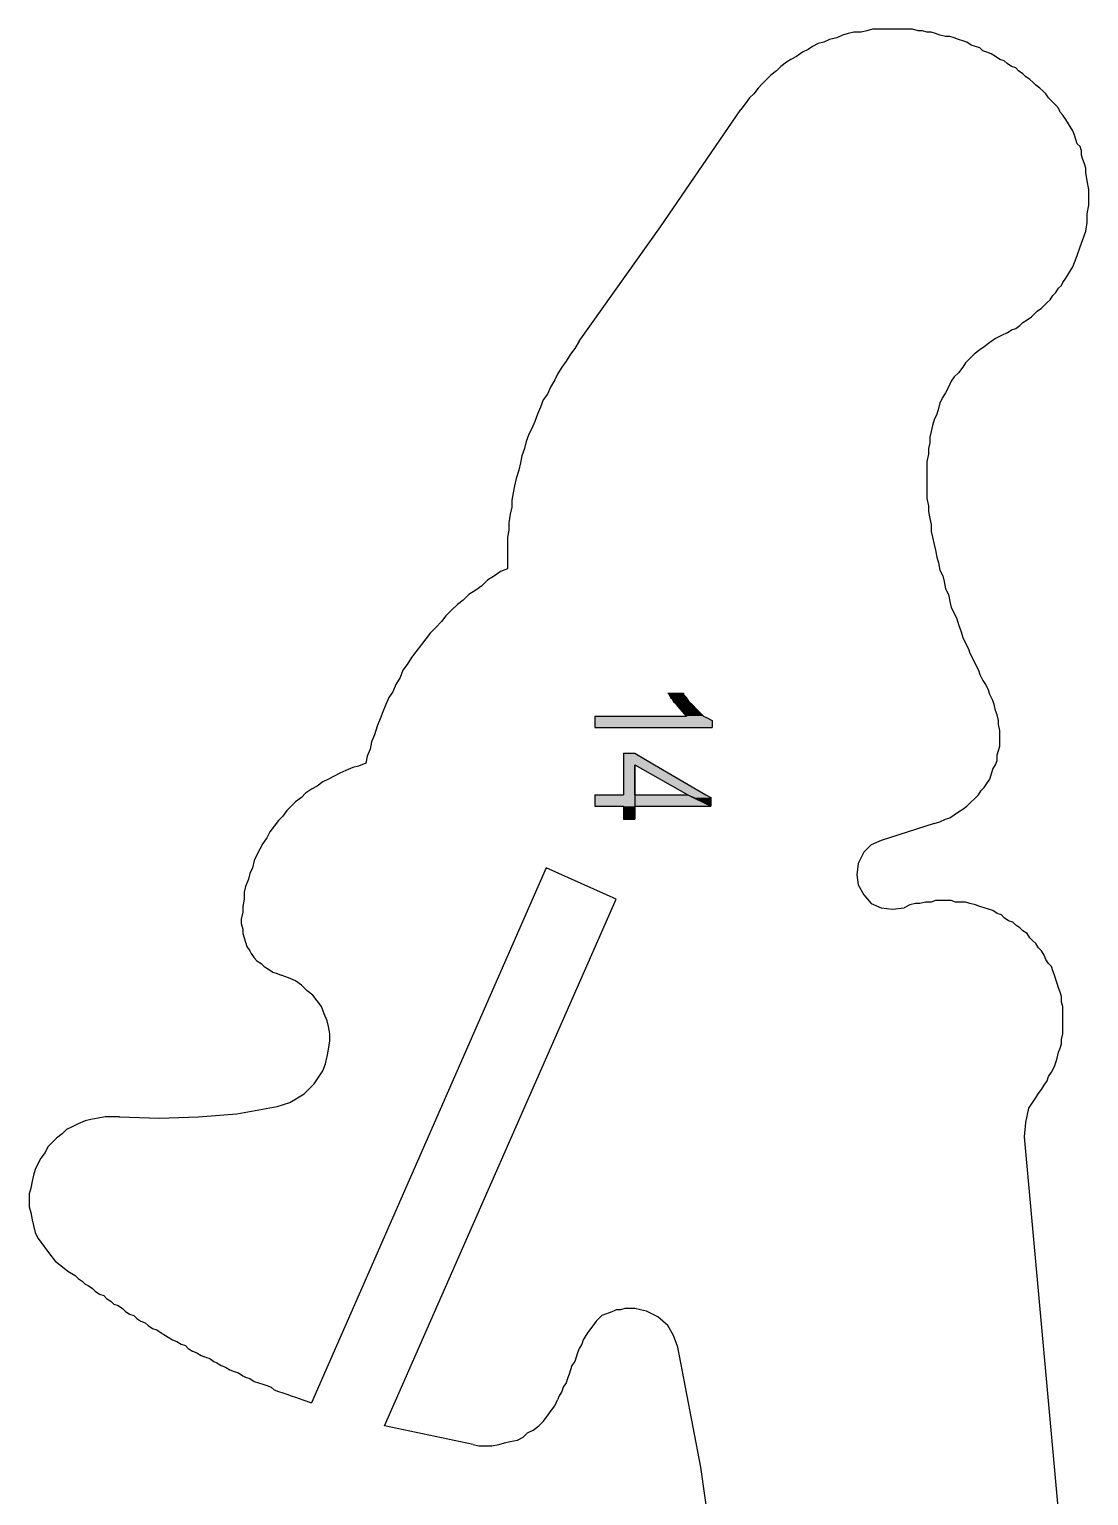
# Model space of a CAD drawing. Extents: x -1063 to 1100, y -467 to 441.
# Drawn here: x -660.5 to -537.2, y 254.1 to 424.9 of the extents above; entities that cross this region are included whole.
import ezdxf

# ---------------------------------------------------------------- set-up
doc = ezdxf.new("R2010")
doc.units = 0
doc.layers.add('H', color=7, linetype='CONTINUOUS')
doc.layers.add('P', color=250, linetype='CONTINUOUS')

# ---------------------------------------------------------------- blocks, each defined once
blk = doc.blocks.new('*U206')
at = {"layer": 'H', "color": 0, "linetype": 'CONTINUOUS'}
for p, q in [((-586.18, 347.59), (-584.35, 347.59)), ((-586.18, 347.59), (-586.02, 347.43)), ((-586.02, 347.43), (-585.85, 347.09)), ((-585.85, 347.09), (-585.68, 346.93)), ((-585.68, 346.93), (-585.52, 346.59)), ((-584.35, 347.59), (-584.35, 347.43)), ((-584.35, 347.43), (-584.02, 347.09)), ((-584.02, 347.09), (-584.02, 346.93)), ((-584.02, 346.93), (-584.02, 346.59)), ((-585.52, 346.59), (-585.18, 346.26)), ((-584.02, 344.93), (-585.18, 346.26)), ((-584.02, 346.59), (-584.02, 346.26)), ((-584.02, 346.26), (-584.02, 344.93))]:
    blk.add_line(p, q, dxfattribs=at)
for points in [[(-586.18, 347.59), (-586.18, 347.59), (-584.35, 347.59)], [(-586.18, 347.59), (-586.02, 347.43), (-584.35, 347.43)], [(-586.02, 347.43), (-585.85, 347.09), (-584.02, 347.09)], [(-585.85, 347.09), (-585.68, 346.93), (-584.02, 346.93)], [(-585.68, 346.93), (-585.52, 346.59), (-584.02, 346.59)], [(-585.52, 346.59), (-585.18, 346.26), (-584.02, 346.26)]]:
    blk.add_solid(points, dxfattribs=at)
at = {"layer": 'H', "color": 0, "linetype": 'CONTINUOUS', "extrusion": (0, 0, -1)}
for points in [[(586.18, 347.59), (584.35, 347.59), (584.35, 347.43)], [(586.02, 347.43), (584.35, 347.43), (584.02, 347.09)], [(585.85, 347.09), (584.02, 347.09), (584.02, 346.93)], [(585.68, 346.93), (584.02, 346.93), (584.02, 346.59)], [(585.52, 346.59), (584.02, 346.59), (584.02, 346.26)], [(585.18, 346.26), (584.02, 346.26), (584.02, 344.93)]]:
    blk.add_solid(points, dxfattribs=at)
blk = doc.blocks.new('*U207')
at = {"layer": 'H', "color": 0, "linetype": 'CONTINUOUS'}
for p, q in [((-584.02, 347.09), (-584.02, 346.59)), ((-583.68, 346.59), (-584.02, 347.09)), ((-584.02, 346.59), (-584.02, 346.26)), ((-584.02, 346.26), (-584.02, 345.59)), ((-584.02, 345.59), (-584.02, 344.93)), ((-583.68, 346.59), (-583.35, 346.26)), ((-583.35, 346.26), (-582.68, 345.59)), ((-582.68, 345.59), (-582.02, 344.93)), ((-594.68, 344.93), (-584.02, 344.93)), ((-594.68, 344.93), (-594.68, 344.76)), ((-594.68, 344.76), (-594.68, 344.43)), ((-594.68, 344.43), (-594.68, 343.59)), ((-594.68, 343.59), (-581.02, 343.59)), ((-582.02, 344.93), (-581.68, 344.76)), ((-581.68, 344.76), (-581.02, 344.43)), ((-581.02, 344.43), (-581.02, 343.59))]:
    blk.add_line(p, q, dxfattribs=at)
for points in [[(-584.02, 347.09), (-584.02, 346.59), (-583.68, 346.59)], [(-584.02, 346.59), (-584.02, 346.26), (-583.35, 346.26)], [(-584.02, 346.26), (-584.02, 345.59), (-582.68, 345.59)], [(-584.02, 345.59), (-584.02, 344.93), (-582.02, 344.93)], [(-594.68, 344.93), (-594.68, 344.93), (-584.02, 344.93)], [(-594.68, 344.93), (-594.68, 344.76), (-581.68, 344.76)], [(-594.68, 344.76), (-594.68, 344.43), (-581.02, 344.43)], [(-594.68, 344.43), (-594.68, 343.59), (-581.02, 343.59)], [(-594.68, 343.59), (-594.68, 343.59), (-581.02, 343.59)]]:
    blk.add_solid(points, dxfattribs=at)
at = {"layer": 'H', "color": 0, "linetype": 'CONTINUOUS', "extrusion": (0, 0, -1)}
for points in [[(584.02, 346.59), (583.68, 346.59), (583.35, 346.26)], [(584.02, 346.26), (583.35, 346.26), (582.68, 345.59)], [(584.02, 345.59), (582.68, 345.59), (582.02, 344.93)], [(594.68, 344.93), (582.02, 344.93), (581.68, 344.76)], [(594.68, 344.76), (581.68, 344.76), (581.02, 344.43)], [(594.68, 344.43), (581.02, 344.43), (581.02, 343.59)]]:
    blk.add_solid(points, dxfattribs=at)
blk = doc.blocks.new('*U208')
at = {"layer": 'H', "color": 0, "linetype": 'CONTINUOUS'}
for p, q in [((-591.35, 340.59), (-590.02, 340.59)), ((-591.35, 340.59), (-591.35, 339.26)), ((-590.02, 340.59), (-587.74, 339.26)), ((-591.35, 339.26), (-591.35, 335.76)), ((-590.02, 339.26), (-590.02, 335.76)), ((-590.02, 339.26), (-583.85, 335.76)), ((-587.74, 339.26), (-581.75, 335.76)), ((-594.68, 335.76), (-591.35, 335.76)), ((-594.68, 335.76), (-594.68, 335.43)), ((-594.68, 335.43), (-594.68, 334.43)), ((-590.02, 335.76), (-590.02, 335.43)), ((-590.02, 335.43), (-590.02, 334.43)), ((-583.85, 335.76), (-583.18, 335.43)), ((-581.18, 334.43), (-583.18, 335.43)), ((-581.75, 335.76), (-581.18, 335.43)), ((-581.18, 335.43), (-581.18, 334.43)), ((-594.68, 334.43), (-591.35, 334.43)), ((-591.35, 334.43), (-591.35, 332.93)), ((-590.02, 334.43), (-590.02, 332.93)), ((-591.35, 332.93), (-590.02, 332.93))]:
    blk.add_line(p, q, dxfattribs=at)
for points in [[(-591.35, 340.59), (-591.35, 340.59), (-590.02, 340.59)], [(-591.35, 340.59), (-591.35, 339.26), (-587.74, 339.26)], [(-591.35, 339.26), (-591.35, 335.76), (-590.02, 335.76)], [(-590.02, 339.26), (-583.85, 335.76), (-581.75, 335.76)], [(-594.68, 335.76), (-594.68, 335.76), (-591.35, 335.76)], [(-594.68, 335.76), (-594.68, 335.43), (-590.02, 335.43)], [(-594.68, 335.43), (-594.68, 334.43), (-590.02, 334.43)], [(-583.85, 335.76), (-583.18, 335.43), (-581.18, 335.43)], [(-594.68, 334.43), (-594.68, 334.43), (-591.35, 334.43)], [(-591.35, 334.43), (-591.35, 332.93), (-590.02, 332.93)], [(-591.35, 332.93), (-591.35, 332.93), (-590.02, 332.93)]]:
    blk.add_solid(points, dxfattribs=at)
at = {"layer": 'H', "color": 0, "linetype": 'CONTINUOUS', "extrusion": (0, 0, -1)}
for points in [[(591.35, 340.59), (590.02, 340.59), (587.74, 339.26)], [(591.35, 339.26), (590.02, 339.26), (590.02, 335.76)], [(590.02, 339.26), (587.74, 339.26), (581.75, 335.76)], [(594.68, 335.76), (590.02, 335.76), (590.02, 335.43)], [(594.68, 335.43), (590.02, 335.43), (590.02, 334.43)], [(583.85, 335.76), (581.75, 335.76), (581.18, 335.43)], [(583.18, 335.43), (581.18, 335.43), (581.18, 334.43)], [(591.35, 334.43), (590.02, 334.43), (590.02, 332.93)]]:
    blk.add_solid(points, dxfattribs=at)
blk = doc.blocks.new('*U209')
at = {"layer": 'H', "color": 0, "linetype": 'CONTINUOUS'}
for p, q in [((-590.02, 339.26), (-590.02, 335.76)), ((-590.02, 335.76), (-590.02, 339.26)), ((-590.02, 335.76), (-583.85, 335.76)), ((-590.02, 335.76), (-590.02, 334.43)), ((-583.85, 335.76), (-581.18, 334.43)), ((-590.02, 334.43), (-581.18, 334.43))]:
    blk.add_line(p, q, dxfattribs=at)
for points in [[(-590.02, 339.26), (-590.02, 335.76), (-590.02, 335.76)], [(-590.02, 335.76), (-590.02, 335.76), (-583.85, 335.76)], [(-590.02, 335.76), (-590.02, 334.43), (-581.18, 334.43)], [(-590.02, 334.43), (-590.02, 334.43), (-581.18, 334.43)]]:
    blk.add_solid(points, dxfattribs=at)
at = {"layer": 'H', "color": 0, "linetype": 'CONTINUOUS', "extrusion": (0, 0, -1)}
blk.add_solid([(590.02, 335.76), (583.85, 335.76), (581.18, 334.43)], dxfattribs=at)

msp = doc.modelspace()

# ---------------------------------------------------------------- linework, layer by layer
at = {"layer": 'P', "color": 0, "linetype": 'CONTINUOUS'}
for points in [[(-557.02, 424.76), (-557.68, 424.93), (-558.52, 424.93), (-559.35, 424.93), (-560.02, 424.93), (-560.85, 424.93), (-561.52, 424.93), (-562.35, 424.93), (-563.02, 424.76), (-563.68, 424.59), (-564.52, 424.59), (-565.18, 424.43), (-565.85, 424.26), (-566.52, 423.93), (-567.35, 423.76), (-568.02, 423.43), (-568.68, 423.26), (-569.35, 422.93), (-569.85, 422.59), (-570.52, 422.26), (-571.18, 421.76), (-571.85, 421.43), (-572.35, 421.09), (-573.02, 420.59), (-573.52, 420.09), (-574.18, 419.59), (-574.68, 419.09), (-575.18, 418.59), (-575.68, 418.09), (-576.18, 417.43), (-576.68, 416.93), (-577.18, 416.26), (-577.68, 415.59)], [(-542.18, 417.43), (-542.52, 417.76), (-542.85, 418.09), (-543.35, 418.43), (-543.68, 418.76), (-544.02, 419.09), (-544.52, 419.43), (-544.85, 419.76), (-545.35, 420.09), (-545.68, 420.43), (-546.18, 420.59), (-546.68, 420.93), (-547.02, 421.26), (-547.52, 421.43), (-548.02, 421.76), (-548.52, 422.09), (-549.02, 422.26), (-549.52, 422.43), (-549.85, 422.76), (-550.35, 422.93), (-550.85, 423.09), (-551.35, 423.43), (-551.85, 423.59), (-552.35, 423.76), (-552.85, 423.93), (-553.35, 424.09), (-553.85, 424.09), (-554.52, 424.26), (-555.02, 424.43), (-555.52, 424.59), (-556.02, 424.59), (-556.52, 424.76), (-557.02, 424.76)], [(-546.68, 389.59), (-546.18, 389.93), (-545.68, 390.09), (-545.18, 390.43), (-544.85, 390.76), (-544.35, 391.09), (-543.85, 391.43), (-543.52, 391.76), (-543.18, 392.09), (-542.68, 392.43), (-542.35, 392.76), (-542.02, 393.09), (-541.68, 393.43), (-541.35, 393.93), (-541.02, 394.26), (-540.68, 394.76), (-540.35, 395.09), (-540.18, 395.43), (-539.85, 395.93), (-539.52, 396.43), (-539.35, 396.76), (-539.02, 397.26), (-538.85, 397.76), (-538.52, 398.59), (-538.18, 399.59), (-537.85, 400.43), (-537.52, 401.43), (-537.35, 402.43), (-537.35, 403.43), (-537.18, 404.43), (-537.18, 405.26), (-537.18, 406.26), (-537.35, 407.26), (-537.52, 408.26), (-537.52, 408.76), (-537.68, 409.26), (-537.85, 409.76), (-538.02, 410.26), (-538.02, 410.76), (-538.18, 411.26), (-538.52, 411.59), (-538.68, 412.09), (-538.85, 412.59), (-539.02, 413.09), (-539.35, 413.59), (-539.52, 413.93), (-539.85, 414.43), (-540.18, 414.93), (-540.52, 415.26), (-540.68, 415.76), (-541.02, 416.09), (-541.52, 416.59), (-541.85, 416.93), (-542.18, 417.43)], [(-596.52, 388.59), (-587.02, 401.93), (-577.68, 415.59)], [(-546.68, 389.59), (-547.35, 389.26), (-548.02, 388.93), (-548.68, 388.43), (-549.35, 387.93), (-549.85, 387.59), (-550.52, 387.09), (-551.02, 386.59), (-551.52, 386.09), (-551.85, 385.59), (-552.35, 384.93), (-552.85, 384.43), (-553.18, 383.93), (-553.52, 383.26), (-553.85, 382.59), (-554.18, 382.09), (-554.52, 381.43), (-554.68, 380.76), (-554.85, 380.09), (-555.18, 379.43), (-555.35, 378.76), (-555.52, 378.09), (-555.68, 377.43), (-555.68, 376.76), (-555.85, 376.09), (-555.85, 375.43), (-556.02, 374.59), (-556.02, 373.93), (-556.02, 373.26), (-556.02, 372.43), (-556.02, 371.76), (-556.02, 370.93), (-556.02, 370.26), (-555.85, 369.43), (-555.85, 368.76), (-555.68, 367.93), (-555.52, 367.26), (-555.52, 366.43), (-555.35, 365.76), (-555.18, 364.93), (-555.02, 364.26), (-554.85, 363.43), (-554.68, 362.76), (-554.52, 361.93), (-554.18, 361.26), (-554.02, 360.59), (-553.85, 359.76), (-553.52, 359.09), (-553.35, 358.26), (-553.18, 357.59), (-552.85, 356.93), (-552.52, 356.26), (-552.35, 355.59), (-552.02, 354.76), (-551.85, 354.09), (-551.52, 353.43), (-551.18, 352.76), (-551.02, 352.26), (-550.68, 351.59), (-550.35, 350.93), (-550.02, 350.26), (-549.85, 349.76), (-549.52, 349.09), (-549.18, 348.59), (-548.85, 347.93)], [(-596.52, 388.59), (-597.02, 387.76), (-597.52, 387.09), (-598.02, 386.26), (-598.52, 385.59), (-599.02, 384.76), (-599.35, 384.09), (-599.85, 383.26), (-600.18, 382.43), (-600.68, 381.76), (-601.02, 380.93), (-601.35, 380.09), (-601.68, 379.26), (-602.02, 378.43), (-602.35, 377.76), (-602.68, 376.93), (-602.85, 376.09), (-603.18, 375.26), (-603.35, 374.43), (-603.52, 373.59), (-603.85, 372.59), (-604.02, 371.76), (-604.18, 370.93), (-604.35, 370.09), (-604.35, 369.26), (-604.52, 368.43), (-604.68, 367.43), (-604.68, 366.59), (-604.85, 365.76), (-604.85, 364.76), (-604.85, 363.93), (-604.85, 363.09), (-604.85, 362.09)], [(-604.85, 362.09), (-605.68, 361.76), (-606.35, 361.26), (-607.18, 360.76), (-607.85, 360.09), (-608.52, 359.59), (-609.35, 359.09), (-610.02, 358.43), (-610.68, 357.93), (-611.35, 357.26), (-612.02, 356.59), (-612.52, 355.93), (-613.18, 355.26), (-613.85, 354.59), (-614.35, 353.93), (-614.85, 353.26), (-615.52, 352.43), (-616.02, 351.76), (-616.52, 350.93), (-617.02, 350.26), (-617.35, 349.43), (-617.85, 348.59), (-618.18, 347.76), (-618.68, 347.09), (-619.02, 346.26), (-619.35, 345.43), (-619.68, 344.59), (-620.02, 343.76), (-620.35, 342.76), (-620.68, 341.93), (-620.85, 341.09), (-621.18, 340.26), (-621.35, 339.43)], [(-555.18, 332.43), (-554.52, 332.59), (-553.85, 332.93), (-553.35, 333.09), (-552.85, 333.43), (-552.35, 333.76), (-551.85, 334.09), (-551.35, 334.43), (-550.85, 334.93), (-550.52, 335.26), (-550.02, 335.76), (-549.68, 336.26), (-549.35, 336.59), (-549.02, 337.09), (-548.68, 337.59), (-548.52, 338.09), (-548.35, 338.76), (-548.02, 339.26), (-547.85, 339.76), (-547.85, 340.43), (-547.68, 340.93), (-547.52, 341.43), (-547.52, 342.09), (-547.52, 342.59), (-547.52, 343.26), (-547.68, 343.93), (-547.68, 344.43), (-547.85, 345.09), (-548.02, 345.59), (-548.18, 346.26), (-548.35, 346.76), (-548.68, 347.43), (-548.85, 347.93)], [(-621.35, 339.43), (-622.18, 339.09), (-622.85, 338.93), (-623.68, 338.59), (-624.35, 338.26), (-625.02, 337.93), (-625.68, 337.59), (-626.35, 337.26), (-627.02, 336.76), (-627.68, 336.43), (-628.35, 335.93), (-628.85, 335.43), (-629.52, 334.93), (-630.02, 334.43), (-630.52, 333.93), (-631.02, 333.26), (-631.52, 332.76), (-632.02, 332.09), (-632.52, 331.43), (-632.85, 330.76), (-633.35, 330.09), (-633.68, 329.43), (-634.02, 328.76), (-634.35, 328.09), (-634.52, 327.26), (-634.85, 326.59), (-635.02, 325.93), (-635.35, 325.09), (-635.52, 324.43), (-635.52, 323.59), (-635.68, 322.76), (-635.68, 322.09), (-635.85, 321.26)], [(-555.18, 332.43), (-561.35, 330.43), (-562.52, 329.93), (-563.35, 329.09), (-564.02, 327.76), (-564.18, 326.43), (-564.02, 325.26), (-563.35, 324.09), (-562.52, 323.09), (-561.35, 322.59), (-560.02, 322.43), (-558.68, 322.59)], [(-608.85, 260.09), (-619.18, 262.26), (-592.18, 323.59), (-600.35, 327.26), (-627.68, 264.93)], [(-543.18, 300.76), (-542.68, 301.43), (-542.35, 301.93), (-542.02, 302.43), (-541.85, 302.93), (-541.52, 303.43), (-541.18, 304.09), (-541.02, 304.59), (-540.85, 305.09), (-540.68, 305.76), (-540.52, 306.26), (-540.35, 306.76), (-540.35, 307.26), (-540.18, 307.93), (-540.18, 308.43), (-540.18, 308.93), (-540.18, 309.59), (-540.18, 310.09), (-540.18, 310.59), (-540.18, 311.09), (-540.35, 311.59), (-540.35, 312.26), (-540.52, 312.76), (-540.68, 313.26), (-540.85, 313.76), (-541.02, 314.26), (-541.18, 314.76), (-541.35, 315.26), (-541.52, 315.76), (-541.85, 316.09), (-542.18, 316.59), (-542.35, 317.09), (-542.68, 317.59), (-543.02, 317.93), (-543.35, 318.43), (-543.68, 318.76), (-544.02, 319.09), (-544.35, 319.59), (-544.85, 319.93), (-545.18, 320.26), (-545.68, 320.59), (-546.02, 320.93), (-546.52, 321.09), (-547.02, 321.43), (-547.35, 321.76), (-547.85, 321.93), (-548.35, 322.26), (-548.85, 322.43), (-549.35, 322.59), (-549.85, 322.76), (-550.35, 322.93), (-551.02, 323.09), (-551.52, 323.26), (-552.02, 323.26), (-552.68, 323.26), (-553.18, 323.43), (-553.85, 323.43), (-554.35, 323.43), (-555.02, 323.43), (-555.52, 323.26), (-556.18, 323.26), (-556.85, 323.09), (-557.35, 323.09), (-558.02, 322.93), (-558.68, 322.59)], [(-635.85, 321.26), (-635.85, 320.76), (-635.68, 320.09), (-635.68, 319.59), (-635.52, 319.09), (-635.35, 318.59), (-635.18, 318.09), (-634.85, 317.59), (-634.68, 317.26), (-634.35, 316.76), (-634.02, 316.43), (-633.52, 316.09), (-633.18, 315.76), (-632.68, 315.43), (-632.18, 315.09), (-631.68, 314.93), (-631.18, 314.76)], [(-650.02, 298.26), (-645.35, 298.09), (-640.85, 298.26), (-636.35, 298.59), (-631.68, 299.43), (-630.18, 299.93), (-628.52, 300.93), (-627.35, 302.09), (-626.35, 303.59), (-626.02, 304.43), (-625.85, 305.26), (-625.68, 306.09), (-625.52, 307.09), (-625.52, 307.93), (-625.68, 308.76), (-625.85, 309.43), (-626.18, 310.26), (-626.52, 311.09), (-627.02, 311.76), (-627.52, 312.43), (-628.18, 312.93), (-628.85, 313.59), (-629.52, 314.09), (-630.35, 314.43), (-631.18, 314.76)], [(-543.18, 300.76), (-544.18, 299.26), (-544.52, 297.59), (-544.68, 295.93), (-540.35, 248.09)], [(-650.02, 298.26), (-650.85, 298.26), (-651.68, 298.26), (-652.52, 298.09), (-653.35, 297.93), (-654.02, 297.76), (-654.85, 297.43), (-655.52, 297.09), (-656.18, 296.76), (-656.68, 296.26), (-657.35, 295.76), (-657.85, 295.26), (-658.35, 294.76), (-658.68, 294.09), (-659.18, 293.43), (-659.52, 292.76), (-659.85, 292.09), (-660.02, 291.43), (-660.18, 290.76), (-660.35, 289.93), (-660.52, 289.26), (-660.52, 288.59), (-660.52, 287.76), (-660.35, 287.09), (-660.18, 286.26), (-660.02, 285.59), (-659.85, 284.76), (-659.52, 284.09), (-659.02, 283.43), (-658.52, 282.76), (-658.02, 282.09), (-657.52, 281.43), (-656.85, 280.93)], [(-656.85, 280.93), (-656.02, 280.26), (-655.18, 279.76), (-654.85, 279.43), (-654.35, 279.09), (-654.02, 278.76), (-653.68, 278.59), (-653.18, 278.26), (-652.85, 277.93), (-652.35, 277.59), (-651.85, 277.43), (-651.52, 277.09), (-651.02, 276.76), (-650.68, 276.43), (-650.18, 276.26), (-649.68, 275.93), (-649.35, 275.59), (-648.85, 275.26), (-648.35, 275.09), (-648.02, 274.76), (-647.52, 274.43), (-647.02, 274.26), (-646.68, 273.93), (-646.18, 273.59), (-645.68, 273.43), (-645.18, 273.09), (-644.68, 272.76), (-644.35, 272.59), (-643.85, 272.26), (-643.35, 272.09), (-642.85, 271.76), (-642.35, 271.59), (-642.02, 271.26), (-641.52, 270.93), (-641.02, 270.76), (-640.52, 270.43), (-640.02, 270.26), (-639.52, 270.09), (-639.02, 269.76), (-638.68, 269.59), (-638.18, 269.26), (-637.68, 269.09), (-637.18, 268.76), (-636.68, 268.59), (-636.18, 268.43), (-635.68, 268.09), (-635.35, 267.93), (-634.85, 267.76), (-634.35, 267.43), (-633.85, 267.26), (-633.35, 267.09), (-632.85, 266.93), (-632.35, 266.76), (-632.02, 266.43), (-631.52, 266.26), (-631.02, 266.09), (-630.52, 265.93), (-630.02, 265.76), (-629.52, 265.59), (-628.68, 265.26), (-627.68, 264.93)], [(-580.35, 243.43), (-582.35, 257.43), (-585.02, 271.43), (-585.52, 272.76), (-586.18, 273.93), (-587.35, 274.93), (-588.68, 275.59), (-589.35, 275.76), (-590.02, 275.93), (-590.52, 275.93), (-591.18, 275.93), (-591.68, 275.76), (-592.18, 275.76), (-592.52, 275.59), (-593.02, 275.43), (-593.85, 275.09), (-594.52, 274.43), (-595.02, 273.76), (-595.52, 273.09), (-595.85, 272.59), (-596.02, 272.26), (-596.18, 271.76), (-596.52, 271.26), (-596.68, 270.76), (-596.85, 270.26), (-597.02, 269.76), (-597.35, 269.26), (-597.52, 268.76), (-597.68, 268.26), (-597.85, 267.76), (-598.02, 267.26), (-598.35, 266.76), (-598.52, 266.26), (-598.85, 265.76), (-599.02, 265.26)], [(-608.85, 260.09), (-608.18, 259.93), (-607.35, 259.93), (-606.68, 259.93), (-605.85, 260.09), (-605.18, 260.26), (-604.52, 260.43), (-603.68, 260.59), (-603.02, 260.93), (-602.52, 261.43), (-601.85, 261.76), (-601.18, 262.26), (-600.68, 262.76), (-600.18, 263.43), (-599.85, 263.93), (-599.35, 264.59), (-599.02, 265.26)]]:
    msp.add_lwpolyline(points, dxfattribs=at)

# ---------------------------------------------------------------- block references
at = {"layer": 'H', "color": 0, "linetype": 'CONTINUOUS'}
for name in ['*U207', '*U206', '*U208', '*U209']:
    msp.add_blockref(name, (0, 0), dxfattribs=at)

doc.saveas('drawing.dxf')
